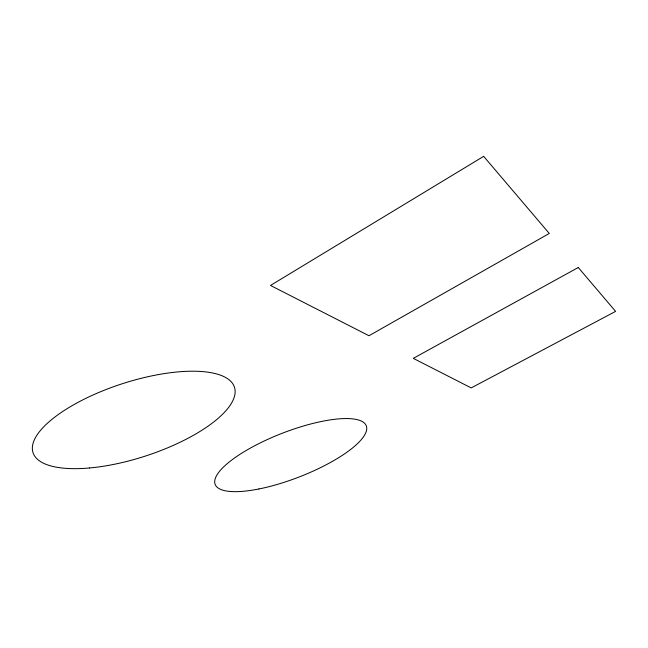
<?xml version="1.0" encoding="UTF-8"?>
<svg xmlns="http://www.w3.org/2000/svg" width="648" height="648" viewBox="0 0 648 648"><rect width="100%" height="100%" fill="white"/><g stroke="black" fill="none" stroke-linecap="round" stroke-linejoin="round"><path stroke-width="0.97" d="M483.659 156.346L270.5 285.452L368.979 335.737L549.285 233.458L483.659 156.346M578.259 267.502L413.294 358.36L471.193 387.917L615.6 311.38L578.259 267.502M258.933 488.965A81.041 23.441 -21.2 0 0 366.428 426.246A81.041 23.441 -21.2 0 0 246.783 450.141A81.041 23.441 -21.2 0 0 258.933 488.965M89.546 467.969A105.899 37.965 -18 0 0 234.868 388.808A105.899 37.965 -18 0 0 76.788 403.04A105.899 37.965 -18 0 0 89.546 467.969"/></g></svg>
